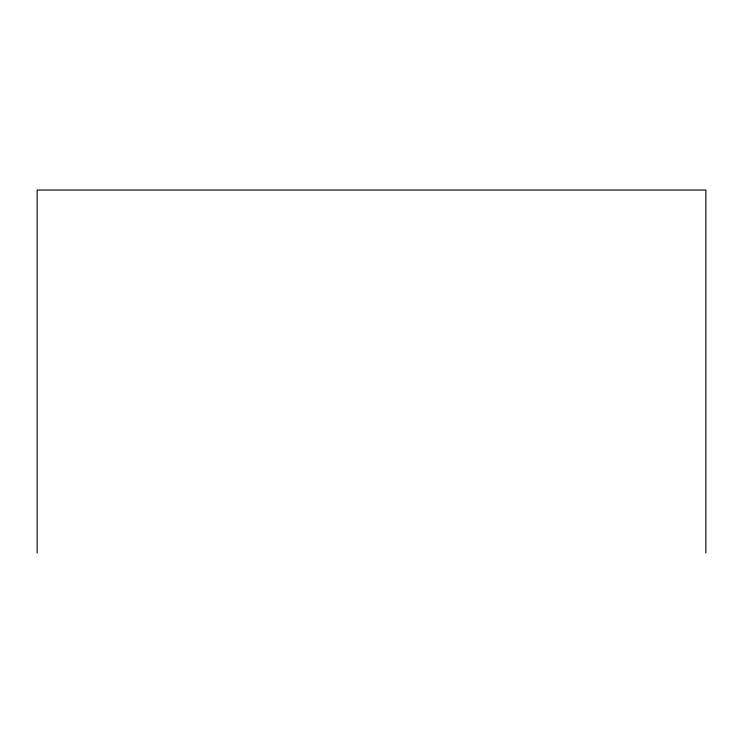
<?xml version="1.0" encoding="UTF-8"?>
<svg xmlns="http://www.w3.org/2000/svg" width="743" height="743" viewBox="0 0 743 743"><rect width="100%" height="100%" fill="white"/><g stroke="black" fill="none" stroke-linecap="round" stroke-linejoin="round"><path stroke-width="1.11" d="M705.85 552.959L705.85 190.041L37.15 190.041L37.15 552.959"/></g></svg>
